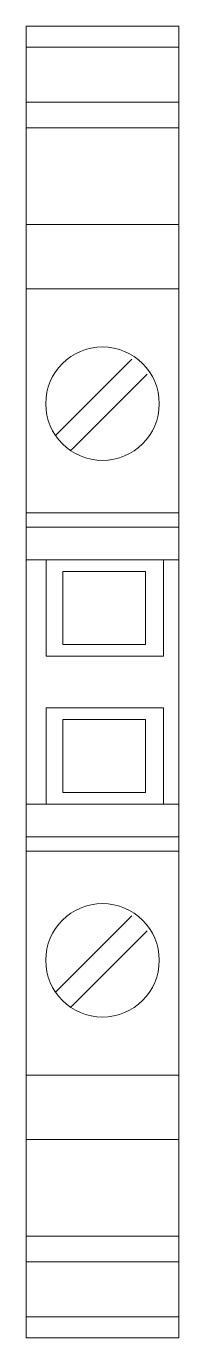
# Model space of a CAD drawing. Header units: millimetres. Extents: x 0 to 0.4, y -1.72 to 1.72.
import ezdxf

# ---------------------------------------------------------------- set-up
doc = ezdxf.new("R2010")
doc.units = ezdxf.units.MM

msp = doc.modelspace()

# ---------------------------------------------------------------- linework, layer by layer
at = {"color": 7, "linetype": 'Continuous', "lineweight": 0}
for p, q in [((0.4, 1.72), (0, 1.72)), ((0, 1.72), (0, -1.72)), ((0, -1.72), (0, 1.72)), ((0.4, 1.72), (0.4, -1.72)), ((0.4, -1.72), (0.4, 1.72)), ((0, -1.72), (0.4, -1.72))]:
    msp.add_line(p, q, dxfattribs=at)
at = {"color": 7, "lineweight": 0}
for p, q in [((0.4, 1.6654), (0, 1.6654)), ((0, 1.5206), (0.4, 1.5206)), ((0, 1.4536), (0.4, 1.4536)), ((0.4, 1.2004), (0, 1.2004)), ((0, 1.0314), (0.4, 1.0314)), ((0.0832, 0.6528), (0.2772, 0.8468)), ((0.3168, 0.8072), (0.1228, 0.6132)), ((0.0769, 0.6465), (0.0832, 0.6528)), ((0.1228, 0.6132), (0.1165, 0.6069)), ((0.4, 0.444), (0, 0.444)), ((0.4, 0.4064), (0, 0.4064)), ((0.4, 0.32), (0, 0.32)), ((0.052, 0.32), (0.052, 0.068)), ((0.36, 0.32), (0.36, 0.068)), ((0.0964, 0.098), (0.0964, 0.29)), ((0.3124, 0.29), (0.0964, 0.29)), ((0.3124, 0.098), (0.3124, 0.29)), ((0.0964, 0.098), (0.3124, 0.098)), ((0.36, 0.068), (0.052, 0.068)), ((0.36, -0.068), (0.052, -0.068)), ((0.052, -0.32), (0.052, -0.068)), ((0.36, -0.068), (0.36, -0.32)), ((0.0964, -0.098), (0.0964, -0.29)), ((0.0964, -0.098), (0.3124, -0.098)), ((0.3124, -0.098), (0.3124, -0.29)), ((0.3124, -0.29), (0.0964, -0.29)), ((0, -0.32), (0.4, -0.32)), ((0.4, -0.4064), (0, -0.4064)), ((0.4, -0.444), (0, -0.444)), ((0.0832, -0.8072), (0.2772, -0.6132)), ((0.3168, -0.6528), (0.1228, -0.8468)), ((0.0769, -0.8135), (0.0832, -0.8072)), ((0.1228, -0.8468), (0.1165, -0.8531)), ((0, -1.0314), (0.4, -1.0314)), ((0.4, -1.2004), (0, -1.2004)), ((0, -1.4536), (0.4, -1.4536)), ((0, -1.5206), (0.4, -1.5206)), ((0.4, -1.6654), (0, -1.6654)), ((0.4, -1.72), (0, -1.72))]:
    msp.add_line(p, q, dxfattribs=at)
for centre in [(0.2, 0.73), (0.2, -0.73)]:
    msp.add_circle(centre, 0.1488, dxfattribs=at)

doc.saveas('drawing.dxf')
